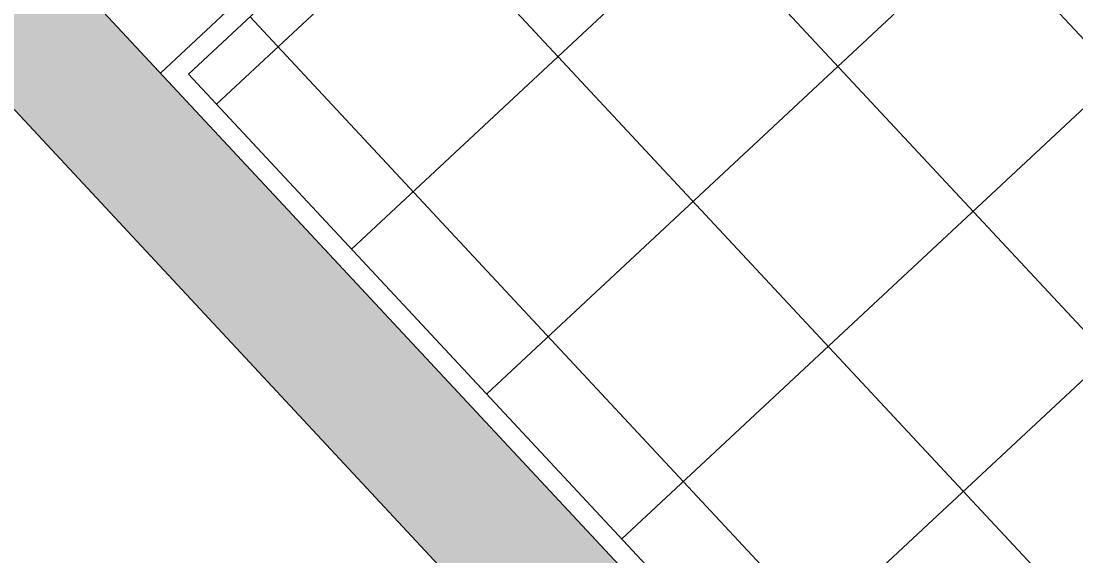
# Model space of a CAD drawing. Header units: millimetres. Extents: x -71377 to 516042, y -145869 to 441446.
# Drawn here: x 264161 to 265759, y 115611 to 116421 of the extents above; entities that cross this region are included whole.
import ezdxf

# ---------------------------------------------------------------- set-up
doc = ezdxf.new("R2010")
doc.units = ezdxf.units.MM
doc.header["$LTSCALE"] = 1000
for name, color, linetype, lineweight in [('A-hat', 251, 'Continuous', 5), ('A-text-1', 3, 'Continuous', 5), ('A_bwall', 3, 'Continuous', 5), ('A_cwall', 2, 'Continuous', 5), ('A_fnsh', 5, 'Continuous', 5)]:
    doc.layers.add(name, color=color, linetype=linetype, lineweight=lineweight)
doc.styles.add('나눔고딕_3', font='NanumGothic.ttf', dxfattribs={"height": 1400})

msp = doc.modelspace()

# ---------------------------------------------------------------- hatches: boundary and pattern name
at = {"layer": 'A-hat'}
msp.add_hatch(color=256, dxfattribs=at).paths.add_polyline_path([(266159.6, 114132.3), (266305.9, 114268.7), (262834.5, 117991.3), (262688.3, 117854.9), (266012, 114290.6)])
h = msp.add_hatch(dxfattribs=at)
h.set_pattern_fill('FP_165', color=256, scale=1000, style=0, pattern_type=2)
h.set_pattern_definition([(133, (316005.73, -142463.7), (-219.4061, -204.5995), []), (223, (316005.73, -142463.7), (204.5995, -219.4061), [])])
h.paths.add_polyline_path([(266307.4, 114311.1), (267744.5, 115651.2), (265851.9, 117680.7), (264414.8, 116340.6), (266305.9, 114312.7)])

# ---------------------------------------------------------------- linework, layer by layer
at = {"layer": 'A_bwall'}
msp.add_line((264372.4, 116342.1), (265853.4, 117723.1), dxfattribs=at)
at = {"layer": 'A_cwall'}
for p, q in [((262834.5, 117991.3), (266305.9, 114268.7)), ((262688.3, 117854.9), (266159.6, 114132.3))]:
    msp.add_line(p, q, dxfattribs=at)
at = {"layer": 'A_fnsh'}
for p, q in [((264414.8, 116340.6), (265851.9, 117680.7)), ((266307.4, 114311.1), (264414.8, 116340.6))]:
    msp.add_line(p, q, dxfattribs=at)

# ---------------------------------------------------------------- texts
at = {"layer": 'A-text-1', "insert": (260497.9, 109228.4), "char_height": 1400, "width": 15361.797, "attachment_point": 1, "rotation": 43, "line_spacing_factor": 1.2, "style": '나눔고딕_3'}
msp.add_mtext('\\pxt9.07143,18.14286,27.21429,36.28571,45.35714,54.42857,63.5,72.57143,81.64286,90.71429,99.78571,108.85714,117.92857,127,136.07143,145.14286,154.21429,163.28571,172.35714,181.42857,190.5,199.57143,208.64286,217.71429,226.78571,235.85714,244.92857,254,263.07143,272.14286,281.21429,290.28571;{다함께돌봄센터}', dxfattribs=at)

doc.saveas('drawing.dxf')
